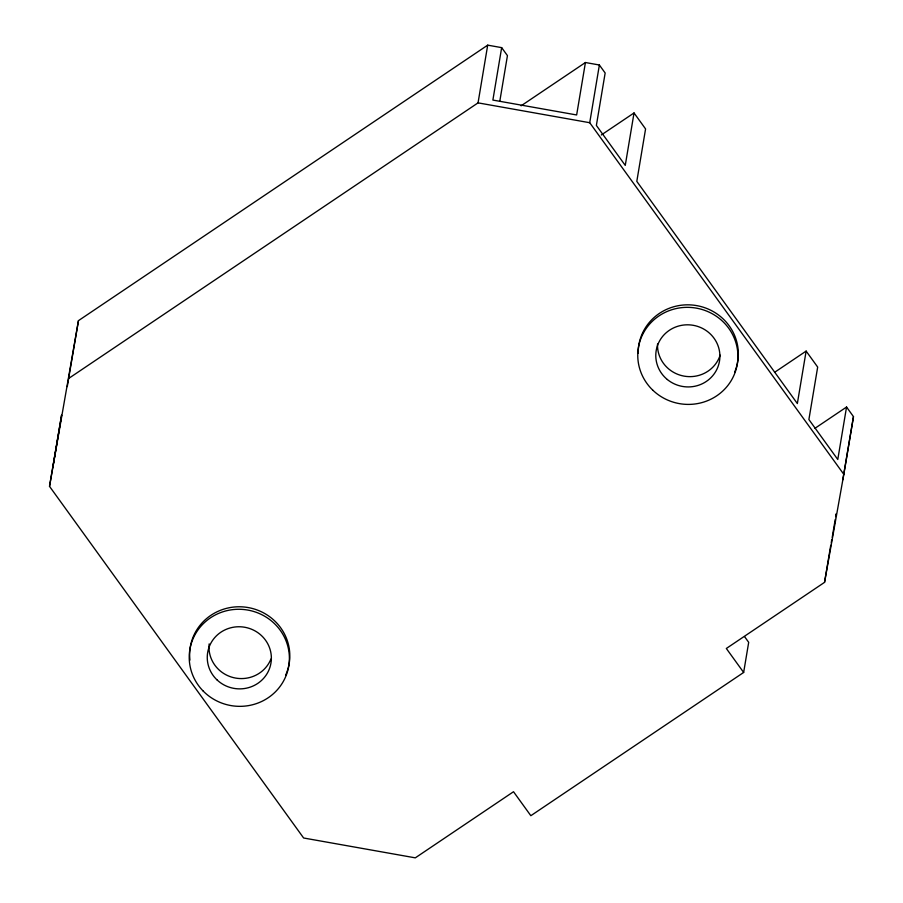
<?xml version="1.0" encoding="UTF-8"?>
<svg xmlns="http://www.w3.org/2000/svg" width="903" height="903" viewBox="0 0 903 903"><rect width="100%" height="100%" fill="white"/><g stroke="black" fill="none" stroke-linecap="round" stroke-linejoin="round"><path stroke-width="1.35" d="M744.569 636.626L748.689 642.338L743.654 672.453L530.84 815.702L513.514 791.728L415.301 857.85L303.622 837.995L49.518 486.367L61.585 415.154L52.814 467.596M67.273 386.586L78.459 320.644L487.699 45.15L501.662 47.633L507.441 55.625L499.81 101.17M49.518 486.367L78.459 320.644M68.797 378.357L478.048 102.863L487.699 45.15M501.662 47.633L492.88 100.075L576.645 114.963L585.426 62.521L599.378 65.005L605.157 72.996L596.375 125.438L625.26 165.396L634.03 112.954L601.296 134.987M743.654 672.453L726.328 648.478L824.541 582.356L843.82 474.346L589.727 122.718L599.378 65.005M774.56 372.352L806.131 351.098L797.349 403.551L636.807 181.379L645.577 128.937L634.03 112.954M814.98 428.293L846.551 407.039L837.781 459.492L808.896 419.534L817.678 367.081L806.131 351.098M824.541 582.356L830.749 545.254M831.302 542.884L831.674 539.757M832.227 537.364L835.23 519.428M835.693 516.663L836.155 513.897L835.647 516.539M842.781 479.877L853.482 416.633L846.551 407.039M843.82 474.346L853.482 416.633M521.11 105.809L585.426 62.521M478.048 102.863L589.727 122.718M270.934 659.021A32.079 31.029 9.5 0 1 233.493 677.634A32.079 31.029 9.5 0 1 209.157 643.895M638.173 353.152A50.128 48.491 9.5 0 1 697.714 305.801A50.128 48.491 9.5 0 1 734.658 372.126M720.165 355.139A32.079 31.029 9.5 0 1 684.113 376.133A32.079 31.029 9.5 0 1 657.531 343.998M189.946 660.138A50.128 48.491 9.5 0 1 247.264 607.403A50.128 48.491 9.5 0 1 285.608 675.252M217.205 680.072A32.079 31.029 9.5 0 0 270.471 665.443A32.079 31.029 9.5 0 0 230.254 627.924A32.079 31.029 9.5 0 0 217.205 680.072M667.328 379.52A32.079 31.029 9.5 0 0 719.431 361.482A32.079 31.029 9.5 0 0 676.776 326.604A32.079 31.029 9.5 0 0 667.328 379.52M652.655 390.04A50.128 48.491 9.5 0 0 736.306 368.638A50.128 48.491 9.5 0 0 674.564 308.939A50.128 48.491 9.5 0 0 652.655 390.04M203.186 691.055A50.128 48.491 9.5 0 0 287.414 671.821A50.128 48.491 9.5 0 0 227.319 610.563A50.128 48.491 9.5 0 0 203.186 691.055"/></g></svg>
